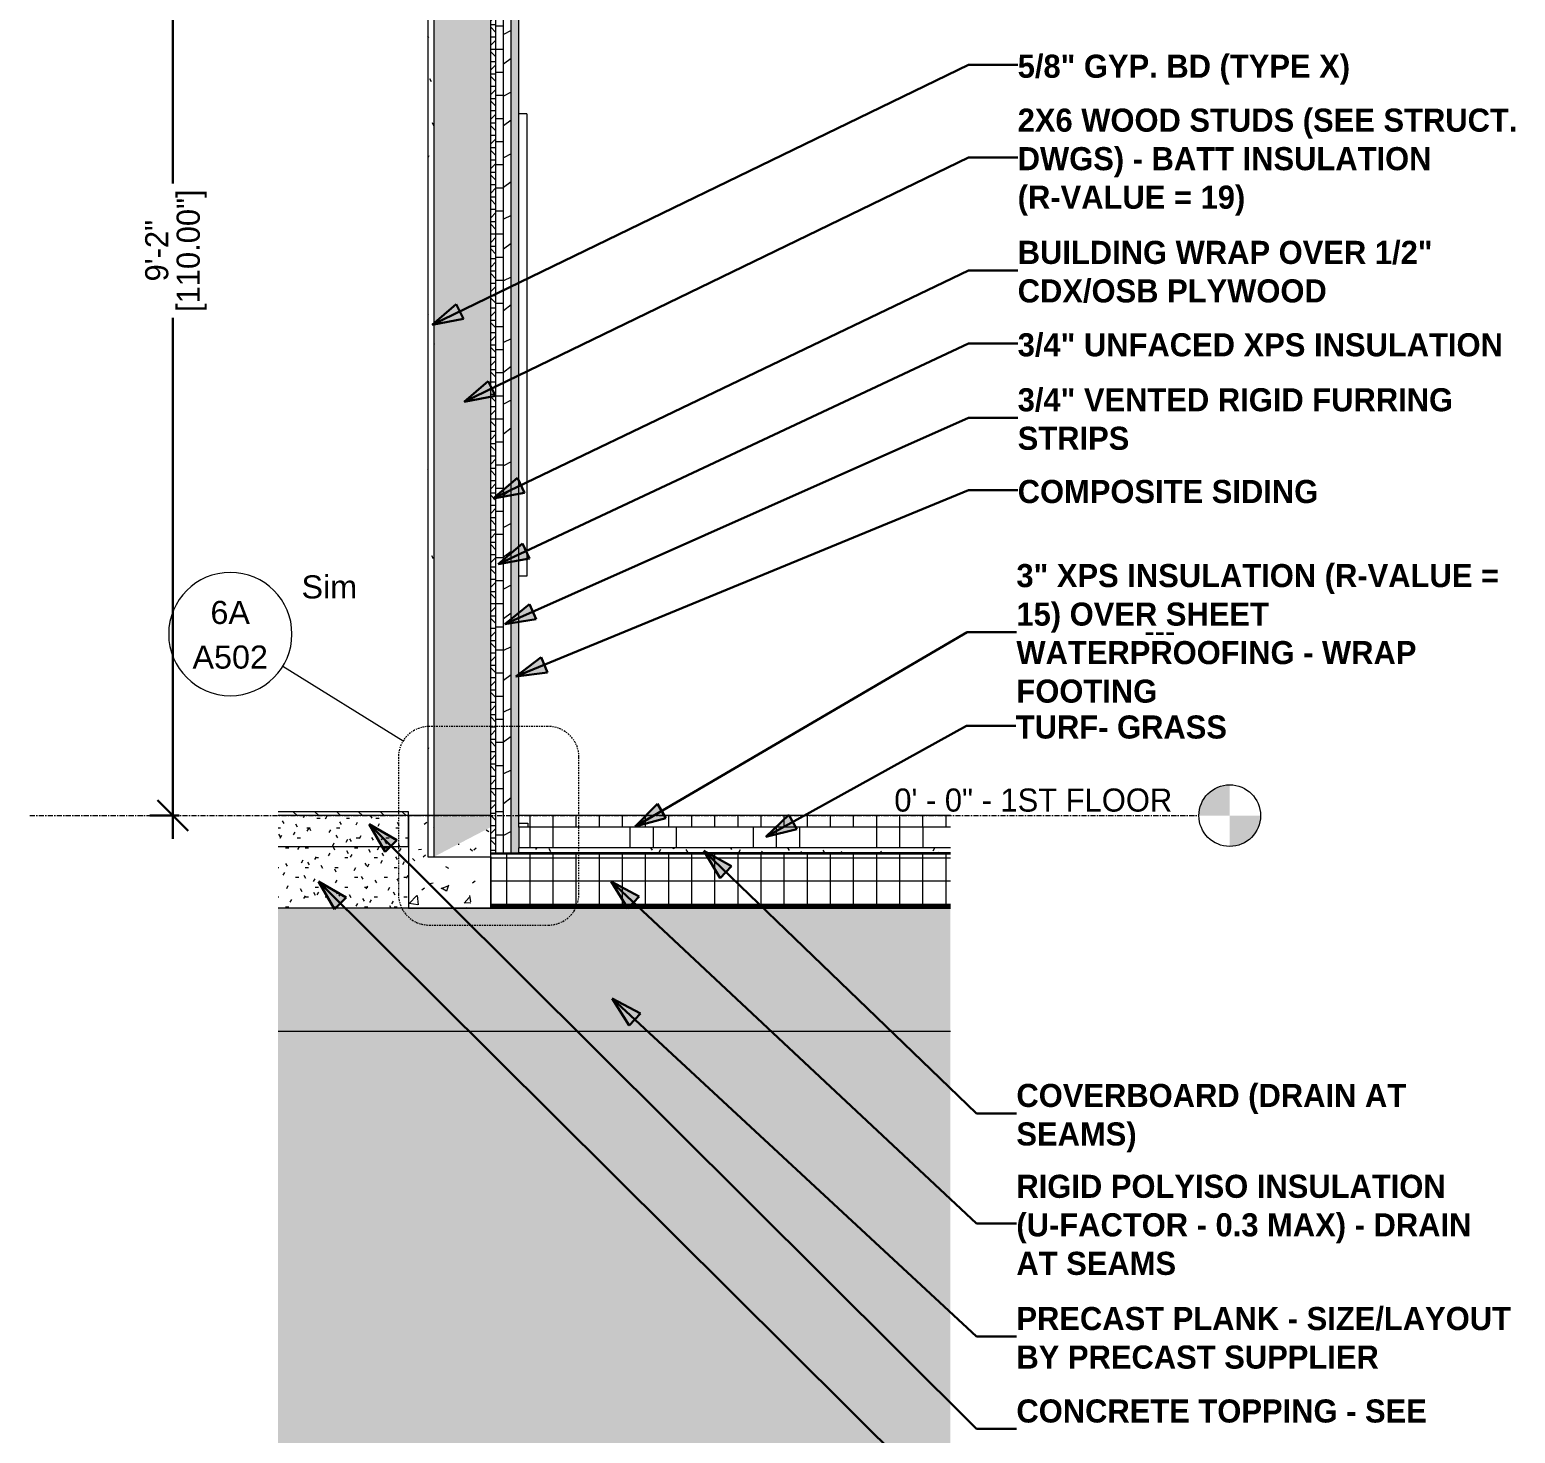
# Model space of a CAD drawing. Header units: inches. Extents: x -3960 to -3352, y -190 to 443.
# Drawn here: x -3532.2 to -3387.6, y -60.1 to 76.5 of the extents above; entities that cross this region are included whole.
import ezdxf

# ---------------------------------------------------------------- set-up
doc = ezdxf.new("R2010")
doc.units = ezdxf.units.IN
doc.header["$MEASUREMENT"] = 0
doc.linetypes.add('Dash Dot 3_16_', pattern=[0.3125, 0.1875, -0.0625, 0, -0.0625])
doc.linetypes.add('Grid Line 1_2_', pattern=[0.875, 0.5, -0.125, 0.125, -0.125])
for name, color, linetype, lineweight in [('0-3', 55, 'Continuous', 9), ('0-4', 90, 'Continuous', 5), ('A-ANNO-DIMS-1', 211, 'Continuous', 30), ('A-ANNO-SYMB', 150, 'Continuous', 9), ('A-ANNO-SYMB-1', 150, 'Dash Dot 3_16_', 9), ('A-FLOR-6', 192, 'Continuous', 9), ('A-FLOR-7', 252, 'Continuous', 18), ('A-FLOR-8', 9, 'Continuous', 5), ('A-FLOR-LEVL', 51, 'Continuous', 9), ('A-FLOR-LEVL-1', 51, 'Grid Line 1_2_', 9), ('A-FLOR-MCUT-2', 51, 'Continuous', 9), ('A-FLOR-PATT-1', 45, 'Continuous', 9), ('A-GENM-1', 55, 'Continuous', 9), ('A-WALL-4', 13, 'Continuous', 18), ('A-WALL-6', 113, 'Continuous', 9), ('A-WALL-7', 7, 'Continuous', 9), ('A-WALL-PATT-1', 55, 'Continuous', 9), ('A-WALL-PATT-2', 45, 'Continuous', 9), ('G-ANNO-TEXT', 231, 'Continuous', 30), ('G-ANNO-TEXT-1', 231, 'Continuous', 9), ('S-BEAM-1', 10, 'Continuous', 9), ('S-BEAM-2', 7, 'Continuous', 9), ('S-FNDN-3', 55, 'Continuous', 9)]:
    doc.layers.add(name, color=color, linetype=linetype, lineweight=lineweight)
doc.styles.add('Arial', font='arial.ttf', dxfattribs={"height": 2.25})
doc.styles.add('Century Gothic', font='ufonts.com_century-gothic.ttf', dxfattribs={"height": 2.25})
doc.styles.add('Century Gothic_B', font='GOTHICB.TTF', dxfattribs={"height": 2.25})
doc.dimstyles.new('OD__1_16__Tol__', dxfattribs={"dimscale": 12, "dimtxt": 2.349379, "dimasz": 0.25, "dimexe": 0.1875, "dimexo": 0.125, "dimgap": 0.03125, "dimtad": 1, "dimdec": 4, "dimrnd": 0.0625, "dimzin": 3, "dimdsep": 46, "dimlunit": 4, "dimtxsty": 'Century Gothic', "dimblk1": 'OBLIQUE', "dimblk2": 'OBLIQUE', "dimsah": 1, "dimcen": 0.09, "dimdle": 0.1875, "dimazin": 0, "dimtfac": 1, "dimtdec": 4, "dimtix": 1, "dimtmove": 0, "dimatfit": 3, "dimfxl": 1, "dimtvp": 1, "dimtfill": 1, "dimfrac": 2, "dimtolj": 1, "dimtzin": 0, "dimlwd": 30, "dimlwe": 30, "dimarcsym": 2})
pattern_1 = [(0, (-2014.496, 146.633), (3.84, 0.96), [0.317, -2.563, 0.317, -2.563, -15.36]), (0, (-2014.496, 146.633), (3.84, 0.96), [-5.76, 0.317, -5.443, 0.317, -2.563, -6.72]), (0, (-2014.496, 146.633), (3.84, 0.96), [-14.4, 0.317, -1.603, 0.317, -4.483]), (120, (-2013.056, 147.113), (-2.7513844, 2.8455376), [0.317, -2.563, 0.317, -2.563, -15.36]), (120, (-2013.056, 147.113), (-2.7513844, 2.8455376), [-5.76, 0.317, -5.443, 0.317, -2.563, -6.72]), (120, (-2013.056, 147.113), (-2.7513844, 2.8455376), [-14.4, 0.317, -1.603, 0.317, -4.483]), (240, (-2012.576, 149.033), (-1.0886156, -3.8055376), [0.317, -2.563, 0.317, -2.563, -15.36]), (240, (-2012.576, 149.033), (-1.0886156, -3.8055376), [-5.76, 0.317, -5.443, 0.317, -2.563, -6.72]), (240, (-2012.576, 149.033), (-1.0886156, -3.8055376), [-14.4, 0.317, -1.603, 0.317, -4.483])]
pattern_2 = [(0, (-3402.4942, 146.633), (3.84, 0.96), [0.317, -2.563, 0.317, -2.563, -15.36]), (0, (-3402.4942, 146.633), (3.84, 0.96), [-5.76, 0.317, -5.443, 0.317, -2.563, -6.72]), (0, (-3402.4942, 146.633), (3.84, 0.96), [-14.4, 0.317, -1.603, 0.317, -4.483]), (120, (-3401.0542, 147.113), (-2.7513844, 2.8455376), [0.317, -2.563, 0.317, -2.563, -15.36]), (120, (-3401.0542, 147.113), (-2.7513844, 2.8455376), [-5.76, 0.317, -5.443, 0.317, -2.563, -6.72]), (120, (-3401.0542, 147.113), (-2.7513844, 2.8455376), [-14.4, 0.317, -1.603, 0.317, -4.483]), (240, (-3400.5742, 149.033), (-1.0886156, -3.8055376), [0.317, -2.563, 0.317, -2.563, -15.36]), (240, (-3400.5742, 149.033), (-1.0886156, -3.8055376), [-5.76, 0.317, -5.443, 0.317, -2.563, -6.72]), (240, (-3400.5742, 149.033), (-1.0886156, -3.8055376), [-14.4, 0.317, -1.603, 0.317, -4.483])]
pattern_3 = [(0, (-3402.4942, 146.633), (0, 2.25), []), (90, (-3402.4942, 146.633), (-2.25, 1e-16), [])]

# ---------------------------------------------------------------- blocks, each defined once
blk = doc.blocks.new('034100 - Precast Structural Concrete - Solid Plank - 12_-1979039-WALL SECTION - SOUTH WALL _ WINDOWS - 1HR EXT_ WALL')
at = {"layer": 'S-BEAM-1'}
blk.add_hatch(color=256, dxfattribs=at).paths.add_polyline_path([(-2087.29, -21), (-2054.57, -21), (-2054.57, -9), (-2120.02, -9), (-2120.02, -21), (-2087.37, -21)], flags=0)
at = {"layer": 'S-BEAM-2'}
for p, q in [((-2054.57, -9), (-2120.02, -9)), ((-2120.02, -21), (-2054.57, -21))]:
    blk.add_line(p, q, dxfattribs=at)
blk = doc.blocks.new('CTR - 1st Phase - Structure_rvt-3-WALL SECTION - SOUTH WALL _ WINDOWS - 1HR EXT_ WALL')
at = {"layer": 'A-WALL-PATT-1'}
h = blk.add_hatch(dxfattribs=at)
h.set_pattern_fill('FP_22', color=256, style=0, pattern_type=2)
h.set_pattern_definition(pattern_1)
h.paths.add_polyline_path([(-2107.32, -9), (-2107.32, -3), (-2120.02, -3), (-2120.02, -9)], flags=0)
h = blk.add_hatch(dxfattribs=at)
h.set_pattern_fill('FP_22', color=256, style=0, pattern_type=2)
h.set_pattern_definition(pattern_1)
h.paths.add_polyline_path([(-2054.57, -151.75), (-2054.57, -21), (-2120.02, -21), (-2120.02, -151.75), (-2067.82, -151.75)], flags=0)
at = {"layer": 'A-WALL-PATT-2'}
h = blk.add_hatch(dxfattribs=at)
h.set_pattern_fill('FP_29', color=256, style=0, pattern_type=2)
h.set_pattern_definition([(50, (-2014.496, 146.633), (6.886, -0.6021), [0.72, -7.92]), (355, (-2014.496, 146.633), (-1.33176, 7.22055), [0.576, -6.336]), (100.451, (-2013.922, 146.583), (5.55363, 6.6182), [0.612, -6.731]), (46.184, (-2014.496, 148.553), (10.24564, -1.58893), [1.08, -11.88]), (96.636, (-2013.642, 148.421), (8.97244, 9.3515), [0.918, -10.096]), (351.184, (-2014.496, 148.553), (8.9732, 9.3512), [0.864, -9.504]), (21, (-2013.536, 148.073), (5.73073, -3.865), [0.72, -7.92]), (326, (-2013.536, 148.073), (2.3358, 6.96088), [0.576, -6.336]), (71.451, (-2013.059, 147.751), (8.06588, 3.09595), [0.612, -6.731]), (37.5, (-2014.496, 146.633), (0.116866, 3.19548), [0.317, -5.942, 0.317, -6.115, -6.36]), (37.5, (-2014.496, 146.633), (0.116866, 3.19548), [-12.691, 0.317, -6.043]), (7.5, (-2014.496, 146.633), (2.52543, 3.786025), [0.317, -3.35, 0.317, -5.798, -2.424]), (7.5, (-2014.496, 146.633), (2.52543, 3.786025), [-9.782, 0.317, -2.107]), (327.5, (-2016.637, 146.633), (5.12437, -0.216176), [0.317, -2.083, 0.317, -7.171, -9.936]), (327.5, (-2016.637, 146.633), (5.12437, -0.216176), [-9.888, 0.317, -9.619]), (317.5, (-2017.597, 146.633), (5.59833, 0.96141), [0.317, -2.803, 0.317, -4.656, -7.056]), (317.5, (-2017.597, 146.633), (5.59833, 0.96141), [-8.093, 0.317, -6.739])])
h.paths.add_polyline_path([(-2107.32, -9), (-2099.32, -9), (-2099.32, -1.13), (-2104.82, -4), (-2104.82, 0), (-2107.32, 0), (-2107.32, -8.75)], flags=0)
at = {"layer": 'A-WALL-7'}
for p, q in [((-2099.32, 0), (-2107.32, 0)), ((-2107.32, 0), (-2107.32, -9)), ((-2099.32, -9), (-2099.32, 0)), ((-2107.32, -9), (-2099.32, -9))]:
    blk.add_line(p, q, dxfattribs=at)
at = {"layer": '0-3'}
blk.add_blockref('034100 - Precast Structural Concrete - Solid Plank - 12_-1979039-WALL SECTION - SOUTH WALL _ WINDOWS - 1HR EXT_ WALL', (0, 0), dxfattribs=at)
blk = doc.blocks.new('V-Series_EWC4_SPVU_RFA_2015 - 1ST FLOOR-2484708-WALL SECTION - SOUTH WALL _ WINDOWS - 1HR EXT_ WALL')
at = {"layer": 'A-GENM-1'}
for p, q in [((-2095.82, 68.31), (-2096.57, 68.31)), ((-2095.82, 68.31), (-2095.82, 23.31)), ((-2095.82, 23.31), (-2096.57, 23.31))]:
    blk.add_line(p, q, dxfattribs=at)
blk = doc.blocks.new('Level - Level Head - Circle-50818-WALL SECTION - SOUTH WALL _ WINDOWS - 1HR EXT_ WALL')
at = {"layer": 'A-FLOR-LEVL'}
h = blk.add_hatch(color=256, dxfattribs=at)
edge = h.paths.add_edge_path(flags=0)
edge.add_line((-2027.38, 0), (-2030.38, 0))
edge.add_arc((-2027.38, 0), 3, 90, 180, ccw=False)
edge.add_line((-2027.38, 3), (-2027.38, 0))
h = blk.add_hatch(color=256, dxfattribs=at)
edge = h.paths.add_edge_path(flags=0)
edge.add_line((-2027.38, -3), (-2027.38, 0))
edge.add_line((-2027.38, 0), (-2024.38, 0))
edge.add_arc((-2027.38, 0), 3, 270, 360, ccw=False)
blk.add_circle((-2027.38, 0), 3, dxfattribs=at)
blk = doc.blocks.new('Section - Callout Head-565430-WALL SECTION - SOUTH WALL _ WINDOWS - 1HR EXT_ WALL')
at = {"layer": 'A-ANNO-SYMB'}
for start, end in [(0, 180), (180, 0)]:
    blk.add_arc((-2106.03, 436.84), 6, start, end, dxfattribs=at)
at = {"layer": 'A-ANNO-SYMB', "insert": (-2017.05, 438.25), "char_height": 2.25, "width": 3.8632, "attachment_point": 1, "style": 'Century Gothic'}
blk.add_mtext('---', dxfattribs=at)
blk = doc.blocks.new('_Oblique')
at = {"color": 0, "linetype": 'ByBlock', "lineweight": -2}
blk.add_line((-0.5, -0.5), (0.5, 0.5), dxfattribs=at)
blk = doc.blocks.new('DIMBLOCK23-WALL SECTION - SOUTH WALL _ WINDOWS - 1HR EXT_ WALL')
at = {"layer": 'A-ANNO-DIMS-1', "color": 0, "lineweight": 30, "transparency": 16777216}
for p, q in [((-3518.26, 112.25), (-3518.26, -2.25)), ((-3517.64, 110), (-3520.51, 110)), ((-3517.64, 0), (-3520.51, 0))]:
    blk.add_line(p, q, dxfattribs=at)
at = {"layer": 'Defpoints', "color": 0, "transparency": 16777216}
for p in [(-3516.14, 110), (-3518.26, 0), (-3516.14, 0)]:
    blk.add_point(p, dxfattribs=at)
at = {"layer": 'A-ANNO-DIMS-1', "color": 0, "lineweight": 30, "transparency": 16777216, "xscale": 3, "yscale": 3, "zscale": 3}
for p, rotation in [((-3518.26, 110), 90), ((-3518.26, 0), 270)]:
    blk.add_blockref('_Oblique', p, dxfattribs=dict(at, rotation=rotation))
at = {"layer": 'A-ANNO-DIMS-1', "color": 0, "transparency": 16777216, "insert": (-3519.82, 55), "char_height": 2.25, "attachment_point": 5, "rotation": 90, "style": 'Century Gothic', "bg_fill": 3, "box_fill_scale": 1.25, "bg_fill_color": 256, "bg_fill_true_color": 13158600, "bg_fill_transparency": 0}
blk.add_mtext('\\A1;9\'-2"', dxfattribs=at)
at = {"layer": 'A-ANNO-DIMS-1', "color": 0, "transparency": 16777216, "insert": (-3516.43, 55), "char_height": 2.25, "attachment_point": 5, "rotation": 90, "style": 'Century Gothic', "bg_fill": 3, "box_fill_scale": 1.25, "bg_fill_color": 256, "bg_fill_true_color": 13158600, "bg_fill_transparency": 0}
blk.add_mtext('\\A1;[110.00"]', dxfattribs=at)

msp = doc.modelspace()

# ---------------------------------------------------------------- hatches: boundary and pattern name
at = {"layer": 'A-FLOR-7'}
msp.add_hatch(color=256, dxfattribs=at).paths.add_polyline_path([(-3442.56794, -9), (-3442.56794, -8.875), (-3487.32194, -8.875), (-3487.32194, -9), (-3475.29294, -9)], flags=0)
at = {"layer": 'A-FLOR-8'}
msp.add_hatch(color=256, dxfattribs=at).paths.add_polyline_path([(-3442.56794, -8.875), (-3442.56794, -8.75), (-3487.32194, -8.75), (-3487.32194, -8.875), (-3475.29294, -8.875)], flags=0)
at = {"layer": 'A-FLOR-PATT-1'}
h = msp.add_hatch(dxfattribs=at)
h.set_pattern_fill('FP_21', color=256, style=0, pattern_type=2)
h.set_pattern_definition([(135, (-3402.4942, 146.633), (-1.06066, -1.06066), [])])
h.paths.add_polyline_path([(-3495.32194, 0), (-3495.32194, 0.375), (-3508.01794, 0.375), (-3508.01794, 0)], flags=0)
h = msp.add_hatch(dxfattribs=at)
h.set_pattern_fill('FP_22', color=256, style=0, pattern_type=2)
h.set_pattern_definition(pattern_2)
h.paths.add_polyline_path([(-3495.32194, -3), (-3495.32194, 0), (-3508.01794, 0), (-3508.01794, -3)], flags=0)
h = msp.add_hatch(dxfattribs=at)
h.set_pattern_fill('FP_27', color=256, style=0, pattern_type=2)
h.set_pattern_definition([(0, (-3402.494, 146.633), (6, 6), [6, -6]), (0, (-3402.494, 148.883), (6, 6), [6, -6]), (0, (-3402.494, 151.133), (6, 6), [6, -6]), (90, (-3401.744, 151.883), (-6, 6), [6, -6]), (90, (-3399.494, 151.883), (-6, 6), [6, -6]), (90, (-3397.244, 151.883), (-6, 6), [6, -6])])
h.paths.add_polyline_path([(-3475.29294, -3.125), (-3442.56794, -3.125), (-3442.56794, -1.125), (-3484.57194, -1.125), (-3484.57194, -3.125)], flags=0)
h = msp.add_hatch(dxfattribs=at)
h.set_pattern_fill('FP_28', color=256, style=0, pattern_type=2)
h.set_pattern_definition([(90, (-3402.4942, 146.633), (-1.5, 9e-17), [])])
h.paths.add_polyline_path([(-3442.56794, -3.75), (-3442.56794, -3.625), (-3487.32194, -3.625), (-3487.32194, -3.75), (-3475.29294, -3.75)], flags=0)
h = msp.add_hatch(dxfattribs=at)
h.set_pattern_fill('FP_26', color=256, style=0, pattern_type=2)
h.set_pattern_definition(pattern_3)
h.paths.add_polyline_path([(-3483.69694, -8.75), (-3442.56794, -8.75), (-3442.56794, -3.75), (-3487.32194, -3.75), (-3487.32194, -8.75)], flags=0)
h = msp.add_hatch(dxfattribs=at)
h.set_pattern_fill('FP_22', color=256, style=0, pattern_type=2)
h.set_pattern_definition(pattern_2)
h.paths.add_polyline_path([(-3442.56794, -3.625), (-3442.56794, -3.125), (-3484.57194, -3.125), (-3484.57194, -3.625), (-3475.29294, -3.625)], flags=0)
at = {"layer": 'A-WALL-4'}
msp.add_hatch(color=256, dxfattribs=at).paths.add_polyline_path([(-3484.57194, -3.625), (-3484.57194, 110), (-3485.32194, 110), (-3485.32194, -3.625)], flags=0)
at = {"layer": 'A-WALL-PATT-1'}
h = msp.add_hatch(dxfattribs=at)
h.set_pattern_fill('FP_26', color=256, style=0, pattern_type=2)
h.set_pattern_definition(pattern_3)
h.paths.add_polyline_path([(-3483.69694, -1.125), (-3442.56794, -1.125), (-3442.56794, 0), (-3484.57194, 0), (-3484.57194, -0.75), (-3483.69694, -0.75)], flags=0)
at = {"layer": 'A-WALL-PATT-2'}
h = msp.add_hatch(dxfattribs=at)
h.set_pattern_fill('FP_20', color=256, style=0, pattern_type=2)
h.set_pattern_definition([(161.57, (-3402.3742, 146.753), (-0.9603837, -0.0003992), [0, -6.83, 0.758, 0]), (18.43, (-3402.6142, 146.753), (-0.9603837, 0.0003992), [0, -6.83, 0.758, 0]), (108.43, (-3402.3742, 146.753), (0.4795102, -2.4005264), [2.276, -5.312]), (71.57, (-3402.6142, 146.753), (0.4795102, 2.4005264), [2.276, -5.312])])
h.paths.add_polyline_path([(-3492.82194, -4), (-3487.32194, -1.125), (-3487.32194, 110), (-3492.82194, 110), (-3492.82194, 11.94052)], flags=0)
h = msp.add_hatch(dxfattribs=at)
h.set_pattern_fill('FP_23', color=256, style=0, pattern_type=2)
h.set_pattern_definition([(0, (-3402.4942, 146.633), (0, 1.2), []), (315, (-3402.4942, 146.633), (1.199253, 0), [1.696, -1.696]), (45, (-3402.4942, 146.633), (1.199253, 0), [1.696, -1.696])])
h.paths.add_polyline_path([(-3487.32194, -3.625), (-3486.82194, -3.625), (-3486.82194, 110), (-3487.32194, 110), (-3487.32194, -1.125)], flags=0)
h = msp.add_hatch(dxfattribs=at)
h.set_pattern_fill('FP_26', color=256, style=0, pattern_type=2)
h.set_pattern_definition(pattern_3)
h.paths.add_polyline_path([(-3486.82194, -3.625), (-3486.07194, -3.625), (-3486.07194, 110), (-3486.82194, 110), (-3486.82194, -1.12572)], flags=0)
h = msp.add_hatch(dxfattribs=at)
h.set_pattern_fill('FP_25', color=256, style=0, pattern_type=2)
h.set_pattern_definition([(216.87, (-3400.0942, 152.633), (17.9999786, 12.000032), [3, -27]), (206.565, (-3396.4942, 150.833), (-6.00027, -5.999812), [6.708, -6.708]), (198.435, (-3396.4942, 147.833), (-12.000522, -5.9998), [3.795, -15.179])])
h.paths.add_polyline_path([(-3486.07194, -3.625), (-3485.32194, -3.625), (-3485.32194, 110), (-3486.07194, 110), (-3486.07194, -1.12679)], flags=0)
h = msp.add_hatch(dxfattribs=at)
h.set_pattern_fill('FP_24', color=256, style=0, pattern_type=2)
h.set_pattern_definition([(0, (-3402.4942, 146.633), (7.68, 1.92), [0.317, -5.443, 0.317, -5.443, -30.72]), (0, (-3402.4942, 146.633), (7.68, 1.92), [-11.52, 0.317, -11.203, 0.317, -5.443, -13.44]), (0, (-3402.4942, 146.633), (7.68, 1.92), [-28.8, 0.317, -3.523, 0.317, -9.283]), (120, (-3399.6142, 147.593), (-5.502769, 5.691075), [0.317, -5.443, 0.317, -5.443, -30.72]), (120, (-3399.6142, 147.593), (-5.502769, 5.691075), [-11.52, 0.317, -11.203, 0.317, -5.443, -13.44]), (120, (-3399.6142, 147.593), (-5.502769, 5.691075), [-28.8, 0.317, -3.523, 0.317, -9.283]), (240, (-3398.6542, 151.433), (-2.177231, -7.611075), [0.317, -5.443, 0.317, -5.443, -30.72]), (240, (-3398.6542, 151.433), (-2.177231, -7.611075), [-11.52, 0.317, -11.203, 0.317, -5.443, -13.44]), (240, (-3398.6542, 151.433), (-2.177231, -7.611075), [-28.8, 0.317, -3.523, 0.317, -9.283])])
h.paths.add_polyline_path([(-3492.82194, 0), (-3492.82194, 108.875), (-3493.44694, 108.875), (-3493.44694, 0)], flags=0)
at = {"layer": 'G-ANNO-TEXT'}
for points in [[(-3493.02714, 47.7731), (-3489.97698, 48.35853), (-3490.67834, 49.80518)], [(-3489.90672, 40.28025), (-3486.85662, 40.86596), (-3487.55811, 42.31254)], [(-3487.08346, 30.86127), (-3484.0312, 31.43565), (-3484.72731, 32.88483)], [(-3486.61202, 24.48211), (-3483.55462, 25.02844), (-3484.2374, 26.48395)], [(-3485.9595, 18.62901), (-3482.89198, 19.11536), (-3483.54613, 20.58395)], [(-3484.87676, 13.53076), (-3481.79672, 13.93012), (-3482.40904, 15.41664)], [(-3473.2716, -1.05928), (-3470.27652, -0.2373), (-3471.08878, 1.15012)], [(-3460.53655, -2.06682), (-3457.52273, -1.31645), (-3458.30169, 0.08993)], [(-3499.16576, -0.84016), (-3497.60742, -3.52674), (-3496.4729, -2.38763)], [(-3466.59034, -3.42118), (-3464.98779, -6.08163), (-3463.87227, -4.92392)], [(-3504.10113, -6.42118), (-3502.54023, -9.10628), (-3501.4068, -7.96609)], [(-3475.60687, -6.42118), (-3473.96653, -9.05849), (-3472.86763, -7.88499)], [(-3475.49444, -17.81069), (-3473.8428, -20.44095), (-3472.74895, -19.26274)]]:
    msp.add_hatch(color=256, dxfattribs=at).paths.add_polyline_path(points, flags=0)

# ---------------------------------------------------------------- linework, layer by layer
at = {"layer": 'A-ANNO-SYMB'}
msp.add_line((-3495.85788, 7.26041), (-3507.56966, 14.51984), dxfattribs=at)
at = {"layer": 'A-ANNO-SYMB-1'}
for p, q in [((-3481.73047, 8.67989), (-3493.30798, 8.67989)), ((-3496.30798, 5.67989), (-3496.30798, -7.66318)), ((-3478.73047, -7.66318), (-3478.73047, 5.67989)), ((-3493.30798, -10.66318), (-3481.73047, -10.66318))]:
    msp.add_line(p, q, dxfattribs=at)
for centre, start, end in [((-3493.30798, 5.67989), 90, 180), ((-3481.73047, 5.67989), 0, 90), ((-3493.30798, -7.66318), 180, 270), ((-3481.73047, -7.66318), 270, 0)]:
    msp.add_arc(centre, 3, start, end, dxfattribs=at)
at = {"layer": 'A-FLOR-6'}
for p, q in [((-3495.32194, 0.375), (-3508.01794, 0.375)), ((-3495.32194, -3), (-3495.32194, 0.375)), ((-3442.56794, -1.125), (-3484.57194, -1.125)), ((-3508.01794, -3), (-3495.32194, -3)), ((-3487.32194, -4), (-3487.32194, -9)), ((-3487.32194, -9), (-3442.56794, -9))]:
    msp.add_line(p, q, dxfattribs=at)
at = {"layer": 'A-FLOR-LEVL-1'}
msp.add_line((-3532.19974, 0), (-3418.381, 0), dxfattribs=at)
at = {"layer": 'A-FLOR-MCUT-2'}
for p, q in [((-3495.32194, 0), (-3508.01794, 0)), ((-3484.57194, -1.125), (-3484.57194, -3.125)), ((-3442.56794, -3.75), (-3487.32194, -3.75)), ((-3442.56794, -3.125), (-3484.57194, -3.125)), ((-3442.56794, -3.625), (-3484.57194, -3.625)), ((-3442.56794, -8.75), (-3487.32194, -8.75)), ((-3442.56794, -8.875), (-3487.32194, -8.875))]:
    msp.add_line(p, q, dxfattribs=at)
at = {"layer": 'A-WALL-6'}
for p, q in [((-3493.44694, 110), (-3493.44694, -4)), ((-3492.82194, -4), (-3492.82194, 110)), ((-3487.32194, -4), (-3487.32194, 110)), ((-3486.82194, -3.625), (-3486.82194, 110)), ((-3486.07194, -3.625), (-3486.07194, 110)), ((-3485.32194, -3.625), (-3485.32194, 110)), ((-3484.57194, -1.125), (-3484.57194, 109.25)), ((-3493.44694, -4), (-3487.32194, -4)), ((-3487.32194, -3.625), (-3484.57194, -3.625)), ((-3484.57194, -3.625), (-3484.57194, -3.125))]:
    msp.add_line(p, q, dxfattribs=at)
at = {"layer": 'G-ANNO-TEXT'}
for p, q in [((-3493.02714, 47.7731), (-3440.81997, 73.08404)), ((-3440.81997, 73.08404), (-3436.02124, 73.08404)), ((-3489.90672, 40.28025), (-3440.81997, 64.08404)), ((-3440.81997, 64.08404), (-3436.02124, 64.08404)), ((-3487.08346, 30.86127), (-3440.81997, 53.08404)), ((-3440.81997, 53.08404), (-3436.02124, 53.08404)), ((-3490.67834, 49.80518), (-3493.02714, 47.7731)), ((-3489.97698, 48.35853), (-3490.67834, 49.80518)), ((-3493.02714, 47.7731), (-3489.97698, 48.35853)), ((-3486.61202, 24.48211), (-3440.81997, 45.96324)), ((-3440.81997, 45.96324), (-3436.02124, 45.96324)), ((-3487.55811, 42.31254), (-3489.90672, 40.28025)), ((-3486.85662, 40.86596), (-3487.55811, 42.31254)), ((-3489.90672, 40.28025), (-3486.85662, 40.86596)), ((-3485.9595, 18.62901), (-3440.81997, 38.73505)), ((-3440.81997, 38.73505), (-3436.02124, 38.73505)), ((-3484.72731, 32.88483), (-3487.08346, 30.86127)), ((-3484.0312, 31.43565), (-3484.72731, 32.88483)), ((-3487.08346, 30.86127), (-3484.0312, 31.43565)), ((-3484.87676, 13.53076), (-3440.81997, 31.67855)), ((-3440.81997, 31.67855), (-3436.02124, 31.67855)), ((-3484.2374, 26.48395), (-3486.61202, 24.48211)), ((-3483.55462, 25.02844), (-3484.2374, 26.48395)), ((-3486.61202, 24.48211), (-3483.55462, 25.02844)), ((-3483.54613, 20.58395), (-3485.9595, 18.62901)), ((-3482.89198, 19.11536), (-3483.54613, 20.58395)), ((-3485.9595, 18.62901), (-3482.89198, 19.11536)), ((-3473.2716, -1.05928), (-3440.94497, 17.86623)), ((-3440.94497, 17.86623), (-3436.14624, 17.86623)), ((-3482.40904, 15.41664), (-3484.87676, 13.53076)), ((-3481.79672, 13.93012), (-3482.40904, 15.41664)), ((-3484.87676, 13.53076), (-3481.79672, 13.93012)), ((-3460.53655, -2.06682), (-3441.00747, 8.74983)), ((-3441.00747, 8.74983), (-3436.20874, 8.74983)), ((-3471.08878, 1.15012), (-3473.2716, -1.05928)), ((-3470.27652, -0.2373), (-3471.08878, 1.15012)), ((-3458.30169, 0.08993), (-3460.53655, -2.06682)), ((-3457.52273, -1.31645), (-3458.30169, 0.08993)), ((-3499.16576, -0.84016), (-3497.60742, -3.52674)), ((-3496.4729, -2.38763), (-3499.16576, -0.84016)), ((-3499.16576, -0.84016), (-3440.04695, -59.72043)), ((-3473.2716, -1.05928), (-3470.27652, -0.2373)), ((-3460.53655, -2.06682), (-3457.52273, -1.31645)), ((-3497.60742, -3.52674), (-3496.4729, -2.38763)), ((-3466.59034, -3.42118), (-3464.98779, -6.08163)), ((-3463.87227, -4.92392), (-3466.59034, -3.42118)), ((-3466.59034, -3.42118), (-3440.04695, -28.99733)), ((-3464.98779, -6.08163), (-3463.87227, -4.92392)), ((-3504.10113, -6.42118), (-3502.54023, -9.10628)), ((-3501.4068, -7.96609), (-3504.10113, -6.42118)), ((-3504.10113, -6.42118), (-3440.94497, -69.20318)), ((-3475.60687, -6.42118), (-3473.96653, -9.05849)), ((-3472.86763, -7.88499), (-3475.60687, -6.42118)), ((-3475.60687, -6.42118), (-3440.04695, -39.7202)), ((-3502.54023, -9.10628), (-3501.4068, -7.96609)), ((-3473.96653, -9.05849), (-3472.86763, -7.88499)), ((-3475.49444, -17.81069), (-3473.8428, -20.44095)), ((-3472.74895, -19.26274), (-3475.49444, -17.81069)), ((-3475.49444, -17.81069), (-3440.04695, -50.7202)), ((-3473.8428, -20.44095), (-3472.74895, -19.26274)), ((-3440.04695, -28.99733), (-3436.14624, -28.99733)), ((-3440.04695, -39.7202), (-3436.14624, -39.7202)), ((-3440.04695, -50.7202), (-3436.14624, -50.7202)), ((-3440.04695, -59.72043), (-3436.14624, -59.72043))]:
    msp.add_line(p, q, dxfattribs=at)
at = {"layer": 'S-FNDN-3'}
for p, q in [((-3442.56794, 0), (-3484.57194, 0)), ((-3484.57194, -0.75), (-3483.69694, -0.75)), ((-3483.69694, -0.75), (-3483.69694, -1.125))]:
    msp.add_line(p, q, dxfattribs=at)

# ---------------------------------------------------------------- block references
at = {"layer": '0-4'}
msp.add_blockref('CTR - 1st Phase - Structure_rvt-3-WALL SECTION - SOUTH WALL _ WINDOWS - 1HR EXT_ WALL', (-1387.9982, 0), dxfattribs=at)
at = {"layer": 'A-ANNO-SYMB'}
msp.add_blockref('Section - Callout Head-565430-WALL SECTION - SOUTH WALL _ WINDOWS - 1HR EXT_ WALL', (-1406.64213, -419.1639), dxfattribs=at)
at = {"layer": 'A-FLOR-LEVL'}
msp.add_blockref('Level - Level Head - Circle-50818-WALL SECTION - SOUTH WALL _ WINDOWS - 1HR EXT_ WALL', (-1387.9982, 0), dxfattribs=at)
at = {"layer": 'A-GENM-1'}
msp.add_blockref('V-Series_EWC4_SPVU_RFA_2015 - 1ST FLOOR-2484708-WALL SECTION - SOUTH WALL _ WINDOWS - 1HR EXT_ WALL', (-1387.9982, 0), dxfattribs=at)

# ---------------------------------------------------------------- texts
at = {"layer": 'A-ANNO-SYMB', "char_height": 2.25, "attachment_point": 1, "style": 'Arial'}
for s, insert, width in [('Sim', (-3505.74144, 23.39315), 6.666), ('6A', (-3514.60492, 20.90569), 4.6965), ('A502', (-3516.35295, 16.55964), 8.9385)]:
    msp.add_mtext(s, dxfattribs=dict(at, insert=insert, width=width))
at = {"layer": 'A-FLOR-LEVL', "insert": (-3448.0343, 2.6377), "char_height": 2.25, "width": 32.49675, "attachment_point": 1, "style": 'Century Gothic'}
msp.add_mtext('0\' - 0" - 1ST FLOOR', dxfattribs=at)
at = {"layer": 'G-ANNO-TEXT-1', "char_height": 2.25, "attachment_point": 1, "style": 'Century Gothic_B'}
for s, insert, width in [('5/8" GYP. BD (TYPE X)', (-3436.02124, 74.08463), 39.46575), ('2X6 WOOD STUDS (SEE STRUCT.', (-3436.02124, 68.83581), 56.58525), ('DWGS) - BATT INSULATION', (-3436.02124, 65.08581), 47.874), ('(R-VALUE = 19)', (-3436.02124, 61.33581), 27.4215), ('BUILDING WRAP OVER 1/2"', (-3436.02124, 55.96022), 49.2375), ('CDX/OSB PLYWOOD', (-3436.02124, 52.21022), 37.79925), ('3/4" UNFACED XPS INSULATION', (-3436.02124, 46.96383), 57.267), ('3/4" VENTED RIGID FURRING', (-3436.02124, 41.61124), 51.13125), ('STRIPS', (-3436.02124, 37.86124), 11.211), ('COMPOSITE SIDING', (-3436.02124, 32.67914), 36.057), ('3" XPS INSULATION (R-VALUE =', (-3436.14624, 24.49359), 55.97925), ('15) OVER SHEET', (-3436.14624, 20.74359), 28.6335), ('WATERPROOFING - WRAP', (-3436.14624, 16.99359), 46.8135), ('FOOTING', (-3436.14624, 13.24359), 17.1195), ('TURF- GRASS', (-3436.20874, 9.75042), 23.331), ('COVERBOARD (DRAIN AT', (-3436.14624, -26.12115), 46.58625), ('SEAMS)', (-3436.14624, -29.87115), 13.938), ('RIGID POLYISO INSULATION', (-3436.14624, -34.96843), 50.22225), ('(U-FACTOR - 0.3 MAX) - DRAIN', (-3436.14624, -38.71843), 56.58525), ('AT SEAMS', (-3436.14624, -42.46843), 18.0285), ('PRECAST PLANK - SIZE/LAYOUT', (-3436.14624, -47.84402), 56.055), ('BY PRECAST SUPPLIER', (-3436.14624, -51.59402), 38.85975), ('CONCRETE TOPPING - SEE', (-3436.14624, -56.84425), 47.49525)]:
    msp.add_mtext(s, dxfattribs=dict(at, insert=insert, width=width))

# ---------------------------------------------------------------- next in the draw order: dimensions: what is measured, and where the dimension line sits
at = {"layer": 'A-ANNO-DIMS-1'}
dim = msp.add_linear_dim(base=(-3518.26063, 0), p1=(-3516.13931, 110), p2=(-3516.13931, 0), angle=90, dimstyle='OD__1_16__Tol__', override={"dimpost": '<>\\X', "dimfxl": 110}, dxfattribs=at)
dim.commit()
dim.dimension.update_dxf_attribs({"geometry": 'DIMBLOCK23-WALL SECTION - SOUTH WALL _ WINDOWS - 1HR EXT_ WALL', "text_midpoint": (-3518.26063, 55)})

doc.saveas('drawing.dxf')
